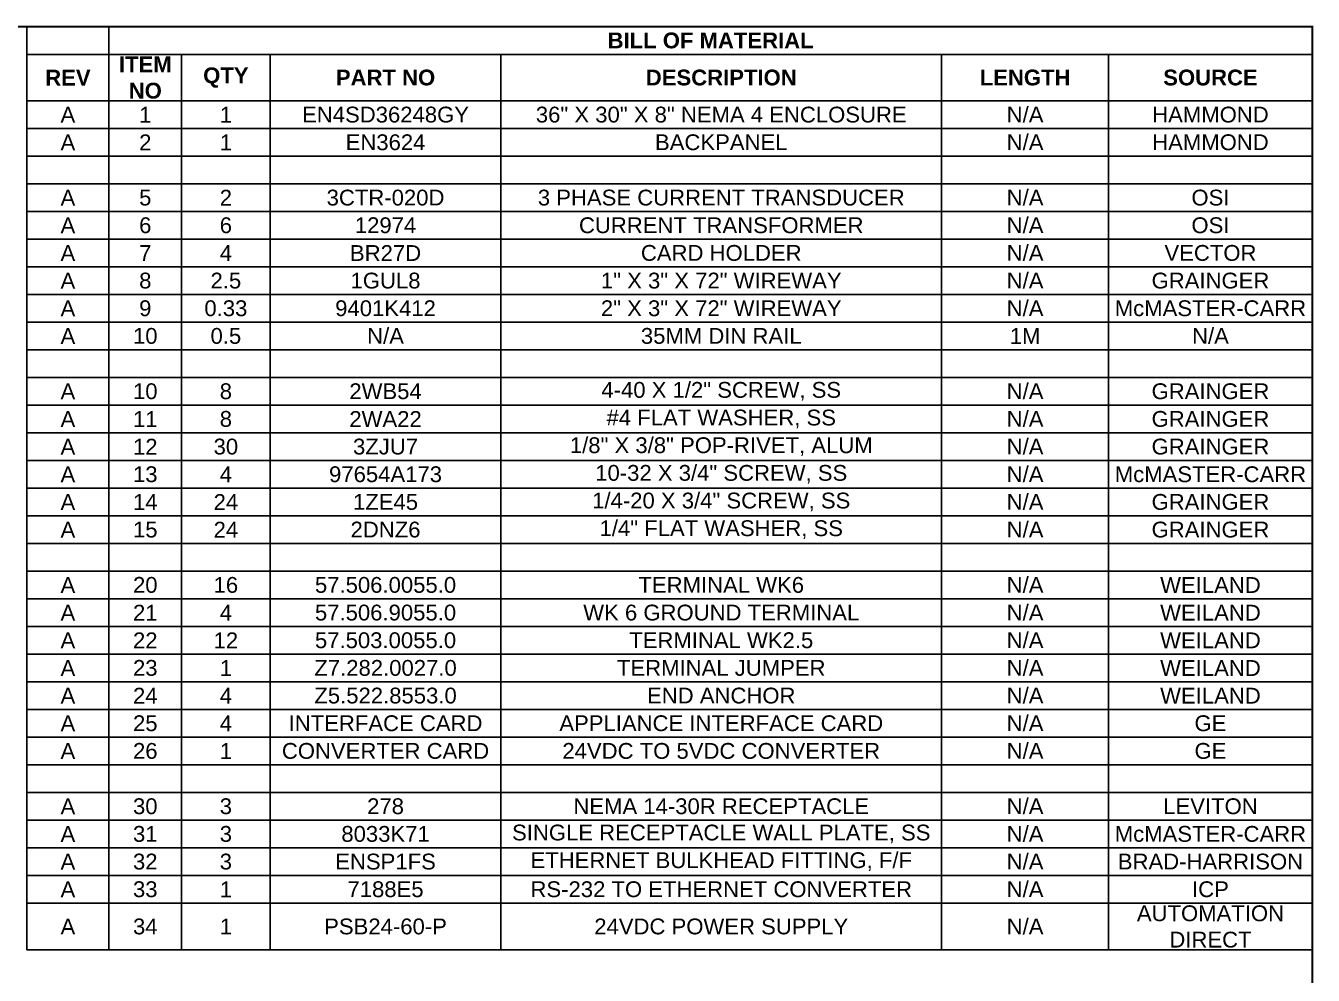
# Model space of a CAD drawing. Header units: inches. Extents: x -228 to 241, y -155 to 115.
# Drawn here: x -75.03 to -34.31, y 84.73 to 114.76 of the extents above; entities that cross this region are included whole.
import ezdxf
from ezdxf.enums import TextEntityAlignment as Align

# ---------------------------------------------------------------- set-up
doc = ezdxf.new("R2010")
doc.units = ezdxf.units.IN
doc.header["$MEASUREMENT"] = 0
for name, color, linetype in [('BORDER', 3, 'Continuous'), ('DIM', 1, 'Continuous'), ('TXT', 4, 'Continuous')]:
    doc.layers.add(name, color=color, linetype=linetype)
doc.styles.get("Standard").update_dxf_attribs({"font": 'arial.ttf'})

# ---------------------------------------------------------------- blocks, each defined once
blk = doc.blocks.new('B-BORDER')
at = {"layer": 'BORDER', "const_width": 0.01}
blk.add_lwpolyline([(34, 0), (34, 10), (18, 10), (18, 0), (34, 0)], dxfattribs=at)
at = {"layer": 'BORDER'}
blk.add_point((34, 10), dxfattribs=at)
at = {"layer": 'TXT'}
for tag, height, p in [('DRAWN_BY', 0.075, (29.2713, 0.5576)), ('SHEET', 0.075, (30.4722, 0.5576)), ('DWG_TITLE', 0.075, (32.384, 0.4864)), ('CHECKED_BY', 0.075, (29.2713, 0.4098)), ('DATE', 0.075, (30.4722, 0.4098)), ('REV', 0.125, (33.7822, 0.1077))]:
    blk.add_attdef(tag, text='', height=height, dxfattribs=at).set_placement(p, align=Align.MIDDLE_CENTER)
blk.add_attdef('FILENAME', (28.5264, 0.0864), '', height=0.075, dxfattribs=at)

msp = doc.modelspace()

# ---------------------------------------------------------------- linework, layer by layer
at = {"layer": 'TXT', "color": 3}
for p, q in [((-74.995797, 114.733701), (-34.335056, 114.733701)), ((-74.995797, 114.733701), (-74.995797, 85.534061)), ((-72.40016, 114.733701), (-72.40016, 85.534061)), ((-34.335056, 114.733701), (-34.335056, 85.534061)), ((-74.995797, 113.858701), (-34.335056, 113.858701)), ((-70.100836, 113.858701), (-70.100836, 85.534061)), ((-67.301277, 113.858701), (-67.301277, 85.534061)), ((-60.000013, 113.858701), (-60.000013, 85.534061)), ((-46.062469, 113.858701), (-46.062469, 85.534061)), ((-40.778049, 113.858701), (-40.778049, 85.534061)), ((-74.995797, 112.388315), (-34.335056, 112.388315)), ((-74.995797, 111.513315), (-34.335056, 111.513315)), ((-74.995797, 110.638315), (-34.335056, 110.638315)), ((-74.995797, 109.763315), (-34.335056, 109.763315)), ((-74.995797, 108.888315), (-34.335056, 108.888315)), ((-74.995797, 108.013315), (-34.335056, 108.013315)), ((-74.995797, 107.138315), (-34.335056, 107.138315)), ((-74.995797, 106.263315), (-34.335056, 106.263315)), ((-74.995797, 105.388315), (-34.335056, 105.388315)), ((-74.995797, 104.513315), (-34.335056, 104.513315)), ((-74.995797, 103.638315), (-34.335056, 103.638315)), ((-74.995797, 102.763315), (-34.335056, 102.763315)), ((-74.995797, 101.888315), (-34.335056, 101.888315)), ((-74.995797, 101.013315), (-34.335056, 101.013315)), ((-74.995797, 100.138315), (-34.335056, 100.138315)), ((-74.995797, 99.263315), (-34.335056, 99.263315)), ((-74.995797, 98.388315), (-34.335056, 98.388315)), ((-74.995797, 97.513315), (-34.335056, 97.513315)), ((-74.995797, 96.638315), (-34.335056, 96.638315)), ((-74.995797, 95.763315), (-34.335056, 95.763315)), ((-74.995797, 94.888315), (-34.335056, 94.888315)), ((-74.995797, 94.013315), (-34.335056, 94.013315)), ((-74.995797, 93.138315), (-34.335056, 93.138315)), ((-74.995797, 92.263315), (-34.335056, 92.263315)), ((-74.995797, 91.388315), (-34.335056, 91.388315)), ((-74.995797, 90.513315), (-34.335056, 90.513315)), ((-74.995797, 89.638315), (-34.335056, 89.638315)), ((-74.995797, 88.763315), (-34.335056, 88.763315)), ((-74.995797, 87.888315), (-34.335056, 87.888315)), ((-74.995797, 87.013315), (-34.335056, 87.013315)), ((-74.995797, 85.534061), (-34.335056, 85.534061))]:
    msp.add_line(p, q, dxfattribs=at)

# ---------------------------------------------------------------- block references
at = {"layer": 'DIM', "xscale": 6, "yscale": 6, "zscale": 6}
msp.add_blockref('B-BORDER', (-238.335056, 54.733701), dxfattribs=at)

# ---------------------------------------------------------------- texts
at = {"layer": 'TXT', "color": 4, "char_height": 0.5, "attachment_point": 5}
for s, insert, width in [('{\\fArial|b1|i0|c0;BILL OF MATERIAL ', (-53.367608, 114.296201), 37.94510456), ('{\\fArial|b0|i0|c0;', (-73.697979, 114.296201), 2.47563691), ('{\\fArial|b1|i0|c0;ITEM NO', (-71.250498, 113.123508), 2.1793244), ('{\\fArial|b1|i0|c0;REV', (-73.697979, 113.123508), 2.47563691), ('{\\fArial|b1|i0|c0;QTY', (-68.701056, 113.123508), 2.67955896), ('{\\fArial|b1|i0|c0;PART NO', (-63.650645, 113.123508), 7.18126433), ('{\\fArial|b1|i0|c0;DESCRIPTION', (-53.031241, 113.123508), 13.81754358), ('{\\fArial|b1|i0|c0;LENGTH', (-43.420259, 113.123508), 5.16442008), ('{\\fArial|b1|i0|c0;SOURCE', (-37.556552, 113.123508), 6.3229932), ('{\\fArial|b0|i0|c0;A', (-73.697979, 111.950815), 2.47563691), ('{\\fArial|b0|i0|c0;1', (-71.250498, 111.950815), 2.1793244), ('{\\fArial|b0|i0|c0;1', (-68.701056, 111.950815), 2.67955896), ('{\\fArial|b0|i0|c0;EN4SD36248GY', (-63.650645, 111.950815), 7.18126433), ('{\\fArial|b0|i0|c0;36" X 30" X 8" NEMA 4 ENCLOSURE', (-53.031241, 111.950815), 13.81754358), ('{\\fArial|b0|i0|c0;N/A', (-43.420259, 111.950815), 5.16442008), ('{\\fArial|b0|i0|c0;HAMMOND', (-37.556552, 111.950815), 6.3229932), ('{\\fArial|b0|i0|c0;A', (-73.697979, 111.075815), 2.47563691), ('{\\fArial|b0|i0|c0;2', (-71.250498, 111.075815), 2.1793244), ('{\\fArial|b0|i0|c0;1', (-68.701056, 111.075815), 2.67955896), ('{\\fArial|b0|i0|c0;EN3624', (-63.650645, 111.075815), 7.18126433), ('{\\fArial|b0|i0|c0;BACKPANEL', (-53.031241, 111.075815), 13.81754358), ('{\\fArial|b0|i0|c0;N/A', (-43.420259, 111.075815), 5.16442008), ('{\\fArial|b0|i0|c0;HAMMOND', (-37.556552, 111.075815), 6.3229932), ('{\\fArial|b0|i0|c0;', (-73.697979, 110.200815), 2.47563691), ('{\\fArial|b0|i0|c0;', (-71.250498, 110.200815), 2.1793244), ('{\\fArial|b0|i0|c0;', (-68.701056, 110.200815), 2.67955896), ('{\\fArial|b0|i0|c0;', (-63.650645, 110.200815), 7.18126433), ('{\\fArial|b0|i0|c0;', (-53.031241, 110.200815), 13.81754358), ('{\\fArial|b0|i0|c0;', (-43.420259, 110.200815), 5.16442008), ('{\\fArial|b0|i0|c0;', (-37.556552, 110.200815), 6.3229932), ('{\\fArial|b0|i0|c0;A', (-73.697979, 109.325815), 2.47563691), ('{\\fArial|b0|i0|c0;5', (-71.250498, 109.325815), 2.1793244), ('{\\fArial|b0|i0|c0;2', (-68.701056, 109.325815), 2.67955896), ('{\\fArial|b0|i0|c0;3CTR-020D', (-63.650645, 109.325815), 7.18126433), ('{\\fArial|b0|i0|c0;3 PHASE CURRENT TRANSDUCER', (-53.031241, 109.325815), 13.81754358), ('{\\fArial|b0|i0|c0;N/A', (-43.420259, 109.325815), 5.16442008), ('{\\fArial|b0|i0|c0;OSI', (-37.556552, 109.325815), 6.3229932), ('{\\fArial|b0|i0|c0;A', (-73.697979, 108.450815), 2.47563691), ('{\\fArial|b0|i0|c0;6', (-71.250498, 108.450815), 2.1793244), ('{\\fArial|b0|i0|c0;6', (-68.701056, 108.450815), 2.67955896), ('{\\fArial|b0|i0|c0;12974', (-63.650645, 108.450815), 7.18126433), ('{\\fArial|b0|i0|c0;CURRENT TRANSFORMER', (-53.031241, 108.450815), 13.81754358), ('{\\fArial|b0|i0|c0;N/A', (-43.420259, 108.450815), 5.16442008), ('{\\fArial|b0|i0|c0;OSI', (-37.556552, 108.450815), 6.3229932), ('{\\fArial|b0|i0|c0;A', (-73.697979, 107.575815), 2.47563691), ('{\\fArial|b0|i0|c0;7', (-71.250498, 107.575815), 2.1793244), ('{\\fArial|b0|i0|c0;4', (-68.701056, 107.575815), 2.67955896), ('BR27D', (-63.650645, 107.575815), 7.18126433), ('{\\fArial|b0|i0|c0;CARD HOLDER', (-53.031241, 107.575815), 13.81754358), ('{\\fArial|b0|i0|c0;N/A', (-43.420259, 107.575815), 5.16442008), ('{\\fArial|b0|i0|c0;VECTOR', (-37.556552, 107.575815), 6.3229932), ('{\\fArial|b0|i0|c0;A', (-73.697979, 106.700815), 2.47563691), ('{\\fArial|b0|i0|c0;8', (-71.250498, 106.700815), 2.1793244), ('{\\fArial|b0|i0|c0;2.5', (-68.701056, 106.700815), 2.67955896), ('{\\fArial|b0|i0|c0;1GUL8', (-63.650645, 106.700815), 7.18126433), ('{\\fArial|b0|i0|c0;1" X 3" X 72" WIREWAY', (-53.031241, 106.700815), 13.81754358), ('{\\fArial|b0|i0|c0;N/A', (-43.420259, 106.700815), 5.16442008), ('{\\fArial|b0|i0|c0;GRAINGER', (-37.556552, 106.700815), 6.3229932), ('{\\fArial|b0|i0|c0;A', (-73.697979, 105.825815), 2.47563691), ('{\\fArial|b0|i0|c0;9', (-71.250498, 105.825815), 2.1793244), ('{\\fArial|b0|i0|c0;0.33', (-68.701056, 105.825815), 2.67955896), ('{\\fArial|b0|i0|c0;9401K412', (-63.650645, 105.825815), 7.18126433), ('{\\fArial|b0|i0|c0;2" X 3" X 72" WIREWAY', (-53.031241, 105.825815), 13.81754358), ('{\\fArial|b0|i0|c0;N/A', (-43.420259, 105.825815), 5.16442008), ('{\\fArial|b0|i0|c0;McMASTER-CARR', (-37.556552, 105.825815), 6.3229932), ('{\\fArial|b0|i0|c0;A', (-73.697979, 104.950815), 2.47563691), ('{\\fArial|b0|i0|c0;10', (-71.250498, 104.950815), 2.1793244), ('{\\fArial|b0|i0|c0;0.5', (-68.701056, 104.950815), 2.67955896), ('{\\fArial|b0|i0|c0;N/A', (-63.650645, 104.950815), 7.18126433), ('{\\fArial|b0|i0|c0;35MM DIN RAIL', (-53.031241, 104.950815), 13.81754358), ('{\\fArial|b0|i0|c0;1M', (-43.420259, 104.950815), 5.16442008), ('{\\fArial|b0|i0|c0;N/A', (-37.556552, 104.950815), 6.3229932), ('{\\fArial|b0|i0|c0;', (-73.697979, 104.075815), 2.47563691), ('{\\fArial|b0|i0|c0;', (-71.250498, 104.075815), 2.1793244), ('{\\fArial|b0|i0|c0;', (-68.701056, 104.075815), 2.67955896), ('{\\fArial|b0|i0|c0;', (-63.650645, 104.075815), 7.18126433), ('{\\fArial|b0|i0|c0;', (-53.031241, 104.075815), 13.81754358), ('{\\fArial|b0|i0|c0;', (-43.420259, 104.075815), 5.16442008), ('{\\fArial|b0|i0|c0;', (-37.556552, 104.075815), 6.3229932), ('{\\fArial|b0|i0|c0;A', (-73.697979, 103.200815), 2.47563691), ('{\\fArial|b0|i0|c0;10', (-71.250498, 103.200815), 2.1793244), ('{\\fArial|b0|i0|c0;8', (-68.701056, 103.200815), 2.67955896), ('{\\fArial|b0|i0|c0;2WB54', (-63.650645, 103.200815), 7.18126433), ('{\\fArial|b0|i0|c0;4-40 X 1/2" SCREW, SS', (-53.031241, 103.200815), 13.81754358), ('{\\fArial|b0|i0|c0;N/A', (-43.420259, 103.200815), 5.16442008), ('{\\fArial|b0|i0|c0;GRAINGER', (-37.556552, 103.200815), 6.3229932), ('{\\fArial|b0|i0|c0;A', (-73.697979, 102.325815), 2.47563691), ('{\\fArial|b0|i0|c0;11', (-71.250498, 102.325815), 2.1793244), ('{\\fArial|b0|i0|c0;8', (-68.701056, 102.325815), 2.67955896), ('{\\fArial|b0|i0|c0;2WA22', (-63.650645, 102.325815), 7.18126433), ('{\\fArial|b0|i0|c0;#4 FLAT WASHER, SS', (-53.031241, 102.325815), 13.81754358), ('{\\fArial|b0|i0|c0;N/A', (-43.420259, 102.325815), 5.16442008), ('{\\fArial|b0|i0|c0;GRAINGER', (-37.556552, 102.325815), 6.3229932), ('{\\fArial|b0|i0|c0;A', (-73.697979, 101.450815), 2.47563691), ('{\\fArial|b0|i0|c0;12', (-71.250498, 101.450815), 2.1793244), ('{\\fArial|b0|i0|c0;30', (-68.701056, 101.450815), 2.67955896), ('3ZJU7', (-63.650645, 101.450815), 7.18126433), ('{\\fArial|b0|i0|c0;1/8" X 3/8" POP-RIVET, ALUM', (-53.031241, 101.450815), 13.81754358), ('{\\fArial|b0|i0|c0;N/A', (-43.420259, 101.450815), 5.16442008), ('{\\fArial|b0|i0|c0;GRAINGER', (-37.556552, 101.450815), 6.3229932), ('{\\fArial|b0|i0|c0;A', (-73.697979, 100.575815), 2.47563691), ('{\\fArial|b0|i0|c0;13', (-71.250498, 100.575815), 2.1793244), ('{\\fArial|b0|i0|c0;4', (-68.701056, 100.575815), 2.67955896), ('{\\fArial|b0|i0|c0;97654A173', (-63.650645, 100.575815), 7.18126433), ('{\\fArial|b0|i0|c0;10-32 X 3/4" SCREW, SS', (-53.031241, 100.575815), 13.81754358), ('{\\fArial|b0|i0|c0;N/A', (-43.420259, 100.575815), 5.16442008), ('{\\fArial|b0|i0|c0;McMASTER-CARR', (-37.556552, 100.575815), 6.3229932), ('{\\fArial|b0|i0|c0;A', (-73.697979, 99.700815), 2.47563691), ('{\\fArial|b0|i0|c0;14', (-71.250498, 99.700815), 2.1793244), ('{\\fArial|b0|i0|c0;24', (-68.701056, 99.700815), 2.67955896), ('{\\fArial|b0|i0|c0;1ZE45', (-63.650645, 99.700815), 7.18126433), ('{\\fArial|b0|i0|c0;1/4-20 X 3/4" SCREW, SS', (-53.031241, 99.700815), 13.81754358), ('{\\fArial|b0|i0|c0;N/A', (-43.420259, 99.700815), 5.16442008), ('{\\fArial|b0|i0|c0;GRAINGER', (-37.556552, 99.700815), 6.3229932), ('{\\fArial|b0|i0|c0;A', (-73.697979, 98.825815), 2.47563691), ('{\\fArial|b0|i0|c0;15', (-71.250498, 98.825815), 2.1793244), ('{\\fArial|b0|i0|c0;24', (-68.701056, 98.825815), 2.67955896), ('{\\fArial|b0|i0|c0;2DNZ6', (-63.650645, 98.825815), 7.18126433), ('{\\fArial|b0|i0|c0;1/4" FLAT WASHER, SS', (-53.031241, 98.825815), 13.81754358), ('{\\fArial|b0|i0|c0;N/A', (-43.420259, 98.825815), 5.16442008), ('{\\fArial|b0|i0|c0;GRAINGER', (-37.556552, 98.825815), 6.3229932), ('{\\fArial|b0|i0|c0;', (-73.697979, 97.950815), 2.47563691), ('{\\fArial|b0|i0|c0;', (-71.250498, 97.950815), 2.1793244), ('{\\fArial|b0|i0|c0;', (-68.701056, 97.950815), 2.67955896), ('{\\fArial|b0|i0|c0;', (-63.650645, 97.950815), 7.18126433), ('{\\fArial|b0|i0|c0;', (-53.031241, 97.950815), 13.81754358), ('{\\fArial|b0|i0|c0;', (-43.420259, 97.950815), 5.16442008), ('{\\fArial|b0|i0|c0;', (-37.556552, 97.950815), 6.3229932), ('{\\fArial|b0|i0|c0;20', (-71.250498, 97.075815), 2.1793244), ('{\\fArial|b0|i0|c0;16', (-68.701056, 97.075815), 2.67955896), ('{\\fArial|b0|i0|c0;57.506.0055.0', (-63.650645, 97.075815), 7.18126433), ('{\\fArial|b0|i0|c0;TERMINAL WK6', (-53.031241, 97.075815), 13.81754358), ('{\\fArial|b0|i0|c0;N/A', (-43.420259, 97.075815), 5.16442008), ('{\\fArial|b0|i0|c0;A', (-73.697979, 97.075815), 2.47563691), ('{\\fArial|b0|i0|c0;WEILAND', (-37.556552, 97.075815), 6.3229932), ('{\\fArial|b0|i0|c0;A', (-73.697979, 96.200815), 2.47563691), ('{\\fArial|b0|i0|c0;21', (-71.250498, 96.200815), 2.1793244), ('{\\fArial|b0|i0|c0;4', (-68.701056, 96.200815), 2.67955896), ('{\\fArial|b0|i0|c0;57.506.9055.0', (-63.650645, 96.200815), 7.18126433), ('{\\fArial|b0|i0|c0;WK 6 GROUND TERMINAL', (-53.031241, 96.200815), 13.81754358), ('{\\fArial|b0|i0|c0;N/A', (-43.420259, 96.200815), 5.16442008), ('{\\fArial|b0|i0|c0;WEILAND', (-37.556552, 96.200815), 6.3229932), ('{\\fArial|b0|i0|c0;A', (-73.697979, 95.325815), 2.47563691), ('{\\fArial|b0|i0|c0;22', (-71.250498, 95.325815), 2.1793244), ('{\\fArial|b0|i0|c0;12', (-68.701056, 95.325815), 2.67955896), ('{\\fArial|b0|i0|c0;57.503.0055.0', (-63.650645, 95.325815), 7.18126433), ('{\\fArial|b0|i0|c0;TERMINAL WK2.5', (-53.031241, 95.325815), 13.81754358), ('{\\fArial|b0|i0|c0;N/A', (-43.420259, 95.325815), 5.16442008), ('{\\fArial|b0|i0|c0;WEILAND', (-37.556552, 95.325815), 6.3229932), ('{\\fArial|b0|i0|c0;A', (-73.697979, 94.450815), 2.47563691), ('{\\fArial|b0|i0|c0;23', (-71.250498, 94.450815), 2.1793244), ('{\\fArial|b0|i0|c0;1', (-68.701056, 94.450815), 2.67955896), ('{\\fArial|b0|i0|c0;Z7.282.0027.0', (-63.650645, 94.450815), 7.18126433), ('{\\fArial|b0|i0|c0;TERMINAL JUMPER', (-53.031241, 94.450815), 13.81754358), ('{\\fArial|b0|i0|c0;N/A', (-43.420259, 94.450815), 5.16442008), ('{\\fArial|b0|i0|c0;WEILAND', (-37.556552, 94.450815), 6.3229932), ('{\\fArial|b0|i0|c0;A', (-73.697979, 93.575815), 2.47563691), ('{\\fArial|b0|i0|c0;24', (-71.250498, 93.575815), 2.1793244), ('{\\fArial|b0|i0|c0;4', (-68.701056, 93.575815), 2.67955896), ('{\\fArial|b0|i0|c0;Z5.522.8553.0', (-63.650645, 93.575815), 7.18126433), ('{\\fArial|b0|i0|c0;END ANCHOR', (-53.031241, 93.575815), 13.81754358), ('{\\fArial|b0|i0|c0;N/A', (-43.420259, 93.575815), 5.16442008), ('{\\fArial|b0|i0|c0;WEILAND', (-37.556552, 93.575815), 6.3229932), ('{\\fArial|b0|i0|c0;A', (-73.697979, 92.700815), 2.47563691), ('{\\fArial|b0|i0|c0;25', (-71.250498, 92.700815), 2.1793244), ('{\\fArial|b0|i0|c0;4', (-68.701056, 92.700815), 2.67955896), ('{\\fArial|b0|i0|c0;INTERFACE CARD', (-63.650645, 92.700815), 7.18126433), ('{\\fArial|b0|i0|c0;APPLIANCE INTERFACE CARD', (-53.031241, 92.700815), 13.81754358), ('{\\fArial|b0|i0|c0;N/A', (-43.420259, 92.700815), 5.16442008), ('{\\fArial|b0|i0|c0;GE', (-37.556552, 92.700815), 6.3229932), ('{\\fArial|b0|i0|c0;A', (-73.697979, 91.825815), 2.47563691), ('{\\fArial|b0|i0|c0;26', (-71.250498, 91.825815), 2.1793244), ('{\\fArial|b0|i0|c0;1', (-68.701056, 91.825815), 2.67955896), ('{\\fArial|b0|i0|c0;CONVERTER CARD', (-63.650645, 91.825815), 7.18126433), ('{\\fArial|b0|i0|c0;24VDC TO 5VDC CONVERTER', (-53.031241, 91.825815), 13.81754358), ('{\\fArial|b0|i0|c0;N/A', (-43.420259, 91.825815), 5.16442008), ('{\\fArial|b0|i0|c0;GE', (-37.556552, 91.825815), 6.3229932), ('{\\fArial|b0|i0|c0;', (-73.697979, 90.950815), 2.47563691), ('{\\fArial|b0|i0|c0;', (-71.250498, 90.950815), 2.1793244), ('{\\fArial|b0|i0|c0;', (-68.701056, 90.950815), 2.67955896), ('{\\fArial|b0|i0|c0;', (-63.650645, 90.950815), 7.18126433), ('{\\fArial|b0|i0|c0;', (-53.031241, 90.950815), 13.81754358), ('{\\fArial|b0|i0|c0;', (-43.420259, 90.950815), 5.16442008), ('{\\fArial|b0|i0|c0;', (-37.556552, 90.950815), 6.3229932), ('{\\fArial|b0|i0|c0;A', (-73.697979, 90.075815), 2.47563691), ('{\\fArial|b0|i0|c0;30', (-71.250498, 90.075815), 2.1793244), ('{\\fArial|b0|i0|c0;3', (-68.701056, 90.075815), 2.67955896), ('{\\fArial|b0|i0|c0;278', (-63.650645, 90.075815), 7.18126433), ('{\\fArial|b0|i0|c0;NEMA 14-30R RECEPTACLE', (-53.031241, 90.075815), 13.81754358), ('{\\fArial|b0|i0|c0;N/A', (-43.420259, 90.075815), 5.16442008), ('{\\fArial|b0|i0|c0;LEVITON', (-37.556552, 90.075815), 6.3229932), ('{\\fArial|b0|i0|c0;A', (-73.697979, 89.200815), 2.47563691), ('{\\fArial|b0|i0|c0;31', (-71.250498, 89.200815), 2.1793244), ('{\\fArial|b0|i0|c0;3', (-68.701056, 89.200815), 2.67955896), ('{\\fArial|b0|i0|c0;8033K71', (-63.650645, 89.200815), 7.18126433), ('{\\fArial|b0|i0|c0;SINGLE RECEPTACLE WALL PLATE, SS', (-53.031241, 89.200815), 13.81754358), ('{\\fArial|b0|i0|c0;N/A', (-43.420259, 89.200815), 5.16442008), ('{\\fArial|b0|i0|c0;McMASTER-CARR', (-37.556552, 89.200815), 6.3229932), ('{\\fArial|b0|i0|c0;A', (-73.697979, 88.325815), 2.47563691), ('{\\fArial|b0|i0|c0;32', (-71.250498, 88.325815), 2.1793244), ('{\\fArial|b0|i0|c0;3', (-68.701056, 88.325815), 2.67955896), ('{\\fArial|b0|i0|c0;ENSP1FS', (-63.650645, 88.325815), 7.18126433), ('{\\fArial|b0|i0|c0;ETHERNET BULKHEAD FITTING, F/F', (-53.031241, 88.325815), 13.81754358), ('{\\fArial|b0|i0|c0;N/A', (-43.420259, 88.325815), 5.16442008), ('{\\fArial|b0|i0|c0;BRAD-HARRISON', (-37.556552, 88.325815), 6.3229932), ('{\\fArial|b0|i0|c0;A', (-73.697979, 87.450815), 2.47563691), ('{\\fArial|b0|i0|c0;33', (-71.250498, 87.450815), 2.1793244), ('{\\fArial|b0|i0|c0;1', (-68.701056, 87.450815), 2.67955896), ('{\\fArial|b0|i0|c0;7188E5', (-63.650645, 87.450815), 7.18126433), ('{\\fArial|b0|i0|c0;RS-232 TO ETHERNET CONVERTER', (-53.031241, 87.450815), 13.81754358), ('{\\fArial|b0|i0|c0;N/A', (-43.420259, 87.450815), 5.16442008), ('{\\fArial|b0|i0|c0;ICP', (-37.556552, 87.450815), 6.3229932), ('{\\fArial|b0|i0|c0;AUTOMATION DIRECT', (-37.556552, 86.273688), 6.3229932), ('{\\fArial|b0|i0|c0;A', (-73.697979, 86.273688), 2.47563691), ('{\\fArial|b0|i0|c0;34', (-71.250498, 86.273688), 2.1793244), ('{\\fArial|b0|i0|c0;1', (-68.701056, 86.273688), 2.67955896), ('{\\fArial|b0|i0|c0;PSB24-60-P', (-63.650645, 86.273688), 7.18126433), ('{\\fArial|b0|i0|c0;24VDC POWER SUPPLY', (-53.031241, 86.273688), 13.81754358), ('{\\fArial|b0|i0|c0;N/A', (-43.420259, 86.273688), 5.16442008)]:
    msp.add_mtext(s, dxfattribs=dict(at, insert=insert, width=width))

doc.saveas('drawing.dxf')
